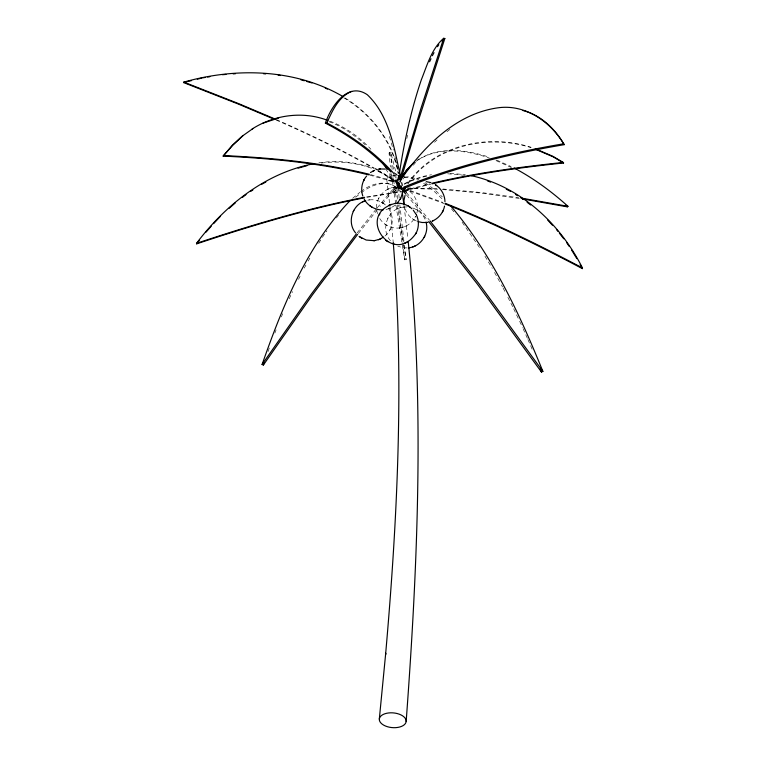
<?xml version="1.0" encoding="UTF-8"?>
<svg xmlns="http://www.w3.org/2000/svg" width="766" height="766" viewBox="0 0 766 766"><rect width="100%" height="100%" fill="white"/><g stroke="black" fill="none" stroke-linecap="round" stroke-linejoin="round"><path stroke-width="0.57" stroke-dasharray="3.83 2.87" d="M376.546 207.988C376.125 197.81 384.36 188.254 394.5 187.201M399.852 183.208L398.626 187.593L397.458 187.383L398.387 180.632M398.626 187.593L399.239 183.093L396.529 188.714L400.953 188.608M406.842 138.569L407.541 135.122M401.441 188.35L398.282 187.325L400.388 185.688M416.886 212.938C419.203 204.809 415.833 195.474 408.824 190.734L409.331 191.088M397.458 187.383L399.306 180.805M268.023 351.632L269.575 347.18M274.86 333.095L276.105 329.868M395.601 170.962L390.708 152.262L389.3 152.501L389.042 153.2L390.363 167.084M390.708 152.262L392.173 169.956M281.323 316.923L282.702 313.677M396.529 188.714L399.134 182.614M403.615 207.079C387.519 208.314 379.62 230.365 391.282 241.549M384.982 236.005C393.312 229.331 394.729 215.993 387.998 207.72M289.203 298.797L292.545 291.607M298.52 279.331L300.08 276.277M399.651 227.923C406.507 227.119 412.75 222.571 415.641 216.318L415.392 216.816M378.509 198.806L378.758 198.308M378.883 198.068L379.132 197.58M387.625 218.683L387.883 218.186M388.008 217.946L388.257 217.458M389.712 230.269L389.961 229.781M390.085 229.541L390.334 229.044M415.019 217.544L415.268 217.056M304.236 268.119L305.921 265.103M308.181 261.082L309.866 258.075M318.713 243.234L321.145 239.318M407.646 183.361C434.427 144.946 487.693 133.313 530.848 147.187M407.991 183.897C434.782 145.483 488.047 133.849 531.202 147.723M402.543 188.991L393.963 192.716L392.719 191.96L399.134 182.279M393.963 192.716L400.379 183.036M402.935 179.158L404.86 176.257M322.362 237.364L326.929 230.767M413.343 165.226L418.485 158.974M357.042 232.969L376.422 208.773M358.325 233.486L378.471 208.362M336.389 217.956L338.486 215.284M377.178 207.845L395.074 186.77L396.367 187.287L379.984 206.514M434.542 142.256L437.07 139.872M352.628 198.317L359.838 192.352M355.673 197.245L360.183 193.53M395.438 205.077L390.344 208.218L385.691 209.597M446.961 131.723L451.557 128.123M360.776 191.691C370.591 183.735 385.202 179.359 396.367 187.287M361.131 192.869C369.164 186.655 379.409 181.772 389.77 184.108M418.523 159.596C439.1 146.124 465.747 149.648 487.971 156.781M416.13 161.31C437.491 146.134 466.188 149.992 489.522 158.131M402.801 190.619L394.701 181.351L400.81 178.018M394.701 181.351L398.148 179.598M369.624 175.108L393.983 181.915L394.921 181.398L389.827 173.375M404.304 183.706L410.193 180.719L422.401 176.525L431.517 174.705M398.282 187.325L403.184 184.845M404.17 184.347L410.049 181.37L422.257 177.166L429.094 175.807M387.902 189.192L388.956 188.704M390.344 208.218L391.407 207.73M397.027 209.07L398.081 208.582M405.195 226.42L406.248 225.932M392.719 191.96L401.298 188.235M389.463 188.493L390.507 188.11M388.802 208.812L389.837 208.429M398.588 208.371L399.622 207.988M403.653 227.014L404.687 226.631M410.069 188.905L429.726 183.802M409.35 189.738L431.181 184.06M367.766 200.156L369.193 199.926M397.86 199.189L396.424 181.59L397.813 181.341L396.826 176.726M402.361 245.369L404.754 259.846L406.152 259.597L404.055 242.238M366.684 196.881L400.877 191.414M366.876 197.36L401.068 191.902M394.739 187.172L402.16 187.67M369.432 199.897C375.149 199.198 381.104 201.104 385.394 204.934M403.864 207.05L406.89 206.916M379.764 218.597C383.833 225.118 391.78 228.929 399.412 227.952M394.174 187.239L395.026 187.134M368.867 199.964L369.719 199.859M403.299 207.117L404.151 207.011M399.124 227.99L399.976 227.885M404.525 177.138L409.14 176.678L418.849 179.531M404.266 177.674L407.723 177.319L417.441 180.173M318.886 162.804C336.59 160.247 354.878 161.664 371.702 167.888M321.423 163.062C338.371 160.726 355.817 162.507 371.893 168.367M407.167 247.945L402.179 247.571L397.717 246.135M397.142 188.187L401.566 188.082M407.091 187.948L437.003 188.637M407.608 188.474L437.558 189.221M450.073 173.288L465.345 174.677M447.583 173.796L465.201 175.318M442.92 189.001L481.479 192.544L518.774 197.714M442.308 189.528L480.866 193.07L520.344 198.585M370.553 174.591L394.921 181.398M398.425 186.684L401.585 187.708M412.615 207.94C418.81 209.932 423.876 215.064 425.772 221.288M410.011 190.437L443.054 202.473M409.867 191.079L443.983 203.536M329.868 121.143C345.523 127.022 359.513 137.076 370.907 149.246M328.93 121.65C342.565 126.591 354.562 135.17 365.267 144.822M496.617 160.075L511.133 166.576M496.004 160.601L511.535 167.582M390.018 184.089L391.311 184.606M276.344 119.582C309.761 134.232 342.67 150.117 374.392 168.166M276.038 120.023C309.454 134.663 342.364 150.548 374.086 168.597M416.445 221.02C410.26 218.454 405.559 212.689 404.295 206.121M377.762 170.751L383.814 173.614L395.132 181.226L402.064 187.603M377.954 171.23L384.005 174.093L395.323 181.714L401.384 187.287M378.299 170.425L400.273 183.668L399.967 184.099L377.992 170.856M416.082 209.444L417.039 210.008M413.592 219.536L414.54 220.091M381.66 202.301L382.607 202.856M386.236 224.993L387.184 225.549M345.026 97.971C371.749 114.211 392.556 141.193 398.301 172.235M343.771 97.78C371.223 114.258 392.728 141.901 398.196 173.815M418.456 210.966L417.499 210.305M412.175 218.569L413.123 219.239M383.517 203.459L384.025 203.823M384.819 224.036L385.767 224.697M383.077 203.153L383.565 203.497M425.063 182.662L433.891 189.097L442.346 196.872M423.646 183.313L432.484 189.748L443.39 200.05M393.312 174.629L399.354 181.638M396.108 180.709L402.006 187.45M406.449 192.572L429.391 220.081M406.526 194.976L427.983 220.723M451.461 208.84L455.732 214.154M462.109 222.188L480.627 249.151M385.71 168.874L393.983 181.915M484.955 256.189L492.251 268.339M494.53 272.466L500.82 283.813M501.395 284.837L502.534 286.905M503.07 287.949L505.742 293.148M507.877 297.313L512.684 306.687M513.68 308.775L519.137 320.245M519.635 321.289L522.613 327.551M389.32 152.511L394.203 171.211M523.092 328.643L527.429 338.467M527.908 339.558L532.236 349.382M377.494 213.714L376.795 210.755M389.415 136.492L393.351 150.107M394.883 156.695L395.4 158.888M395.649 159.979L396.415 163.273M394.452 172.369L396.424 181.59M396.932 165.466L398.416 173.432M403.749 245.11L406.152 259.597M403.203 241.769L397.295 204.848M401.805 242.018L395.907 205.096M397.123 203.727L392.872 175.175M395.725 203.986L391.196 173.336M404.075 205.91L407.914 238.992M404.754 259.846L398.425 204.915M386.753 179.187L389.77 205.202M403.912 241.099L399.823 204.666M389.894 206.389L393.264 242.803M399.143 197.848L397.813 181.341M398.368 179.464A6.741 2.595 -7.9 0 1 389.674 180.891A6.741 2.595 -7.9 0 1 387.424 177.836A6.741 2.595 -7.9 0 1 395.476 175.548"/><path stroke-width="1.15" d="M406.162 721.476A13.472 7.382 5.1 0 0 386.629 713.28A13.472 7.382 5.1 0 0 385.432 726.005A13.472 7.382 5.1 0 0 406.162 721.476C417.977 561.823 424.776 400.924 408.182 241.347M379.323 719.035L385.71 653.235L385.576 654.633C397.602 517.806 404.276 379.946 393.264 242.803M398.693 178.382L399.009 176.132M399.316 173.882C404.209 141.94 411.026 110.199 421.415 79.559C427.179 65.215 431.564 48.756 443.677 38.3L444.835 38.511L418.782 119.295L400.168 182.117M445.056 203.947C492.136 222.552 537.598 244.986 582.342 268.607L582.476 267.966C560.291 223.883 520.382 186.31 471.224 175.682M402.361 193.386L400.8 198.126L397.334 203.277M444.558 206.131C443.265 212.833 438.391 218.683 432.034 221.173M399.613 179.704L420.563 109.586L443.677 38.3M405.022 195.397L403.979 200.29L404.075 204.752M357.626 234.377L312.394 294.929L263.38 365.018L262.087 364.501C282.616 306.113 306.716 246.183 350.005 200.702M263.38 365.018L264.155 362.787M366.617 176.046C361.935 181.427 360.451 189.317 362.816 196.039M365.717 200.673C352.398 204.225 346.653 222.284 355.539 232.854M395.275 203.383C354.16 213.934 392.776 267.765 416.043 233.237M415.794 233.726C418.973 228.076 419.232 220.914 416.455 215.054M408.776 247.801C420.754 246.671 429.506 233.592 426.011 222.083M391.024 172.072C372.381 151.888 349.717 135.735 325.387 123.115C330.835 106.819 347.649 81.1 367.316 94.735C389.147 115.455 394.155 147.426 400.283 175.558M325.387 123.115L326.843 122.972C332.329 110.859 338.524 96.746 351.661 91.393M429.582 61.768L430.99 58.733M363.659 180.604L363.917 180.115M364.041 179.866L364.29 179.388M353.203 211.531L353.452 211.033M353.576 210.794L353.825 210.305M379.285 214.987L379.534 214.49M379.658 214.25L379.907 213.762M400.168 199.342L400.426 198.863M400.541 198.614L400.8 198.126M416.168 232.998L416.426 232.5M424.134 237.422L424.393 236.933M424.508 236.694L424.766 236.196M442.375 212.086L442.624 211.598M442.738 211.359L442.997 210.861M432.388 55.698L434.006 52.672M437.52 46.688L438.794 44.715M408.278 190.045L402.926 191.577L402.571 191.04L405.109 187.201M402.926 191.577L405.463 187.737M400.417 180.336C423.426 146.881 455.444 114 497.469 107.882C525.323 103.726 550.697 121.765 564.207 144.669C509.055 154.014 454.152 167.036 402.543 188.991M400.867 178.545L406.545 170.023L413.449 163.091M401.489 178.028L407.167 169.497L414.061 162.564M262.087 364.501L311.101 294.412L356.334 233.86M273.883 119.084L238.36 104.061L183.524 82.546L183.83 82.106C235.775 67.427 294.556 68.672 342.201 96.085M364.673 197.791C307.578 208.745 251.803 225.53 196.69 243.837L196.498 243.358C225.367 204.857 266.252 172.589 314.414 163.608M196.69 243.837L199.572 240.227M206.054 232.117L211.292 226.123M368.542 174.839C320.973 163.091 271.978 158.399 223.136 156.092L232.165 145.444L241.874 136.405L253.086 128.468M223.136 156.092L233.103 144.927L242.803 135.888M213.599 223.653L220.512 216.242M229.139 208.342L235.248 202.98M522.527 198.93L567.367 206.849L567.979 206.322C551.597 191.548 533.701 178.382 514.187 168.032M441.877 40.981L444.835 38.511M242.429 197.379L246.02 194.583M370.466 172.532L374.622 170.291M383.527 237.115L379.381 239.356L374.344 240.648M250.884 191.28L252.866 189.978M399.163 179.043L402.217 177.377M261.8 184.233L265.84 182.049M252.158 128.985C274.324 114.776 303.03 110.869 327.762 120.406M373.052 171L374.114 170.512M362.596 201.918L363.649 201.429M388.678 205.374L389.731 204.886M379.888 239.145L380.941 238.657M432.551 220.962L433.604 220.474M405.97 242.602L407.024 242.104M414.31 246.298L415.373 245.809M428.692 221.594L477.563 284.358L541.466 372.046L542.874 371.405C519.08 312.758 491.676 254.168 450.456 205.556M403.443 187.306C454.449 165.944 508.576 153.114 562.972 143.922M262.92 123.182L278.632 118.002M404.429 243.186L405.463 242.812M364.156 201.219L365.2 200.836M390.248 204.675L391.282 204.292M378.347 239.739L379.381 239.356M412.769 246.891L413.803 246.508M196.498 243.358C251.612 225.051 307.386 208.256 364.482 197.312M298.089 168.156L306.917 165.705M402.571 191.04L408.996 189.202M183.524 82.546L191.557 80.583M197.302 79.185L201.898 78.065M431.928 183.256C475.121 173.097 519.147 167.093 563.23 162.44L563.585 162.966C519.501 167.62 475.466 173.633 432.283 183.792M378.222 169.229L379.649 168.999M203.038 77.787L205.317 77.423M207.596 77.06L209.874 76.696M427.007 222.466L427.888 222.341M402.045 191.261L405.53 190.782L405.721 191.27L402.236 191.739M379.898 168.98L385.154 169.047M395.524 203.354C401.413 202.626 407.569 204.675 411.878 208.754M418.006 221.594L422.066 222.494L426.758 222.494M359.072 236.426L366.167 240.036L374.105 240.677M379.333 169.047L380.175 168.941M394.95 203.421L395.802 203.316M426.48 222.533L427.332 222.427M373.818 240.716L374.67 240.61M408.527 247.83L409.092 247.763M222.399 74.704L225.98 74.426M233.123 73.89L235.507 73.708M383.192 209.874C375.531 210.315 367.871 206.016 364.243 199.256M224.065 155.584C272.916 157.882 321.911 162.574 369.48 174.332M263.466 73.708L265.725 73.919M426.241 181.657L430.856 182.605M522.048 198.231L567.979 206.322M278.135 75.087L280.452 75.508M300.981 79.836L304.284 80.775M306.477 81.397L311.982 82.948M522.833 110.496C540.901 115.063 555.091 128.88 564.207 144.669M535.3 148.786L552.793 156.274L563.23 162.44M535.654 149.322L553.148 156.81L563.585 162.966M183.83 82.106L238.666 103.63L275.262 119.113M325.282 88.176L327.494 89.047M487.377 180.833L490.546 182.097M445.199 203.296C492.279 221.91 537.742 244.344 582.476 267.966M506.278 189.202L510.424 191.337M326.843 122.972C351.833 135.946 375.11 152.635 393.992 173.633M375.388 168.721L377.332 169.861M407.742 205.748L408.69 206.303M371.395 206.801L372.343 207.356M387.012 241.175L387.96 241.73M360.93 237.728L361.878 238.283M515.48 194.42L517.49 195.694M520.497 197.609L523.513 199.524M435.27 184.663C441.092 188.235 444.855 194.851 444.95 201.678M385.595 240.208L386.543 240.878M435.73 184.97L436.687 185.631M409.159 206.6L410.107 207.27M369.968 205.834L370.485 206.198M359.513 236.761L360.46 237.422M370.438 206.159L370.926 206.504M527.085 202.253L530.647 204.982M393.935 243.914L392.996 243.157M395.428 173.643L397.142 175.261M565.586 205.317L567.367 206.849M402.935 188.398L405.53 190.782M403.127 188.876L405.721 191.27M547.7 220.101L552.468 225.214M402.744 188.292L406.449 192.572M413.257 210.171L416.206 214.557M403.538 191.462L405.779 194.095M430.099 220.943L478.97 283.717L542.874 371.405M556.442 229.484L557.907 231.342M559.381 233.209L563.786 238.791M382.569 162.947L387.28 169.363M566.61 242.516L569.081 246.25M571.56 249.984L576.846 258.64M580.14 264.615L582.342 268.607M540.145 368.81L541.466 372.046M401.643 182.691L402.361 185.353M398.837 175.711L399.469 179.12M398.895 175.663L399.488 179.091M402.198 191.883L403.912 204.723M398.78 176.084A6.741 2.595 -7.9 0 1 399.909 176.869"/></g></svg>
